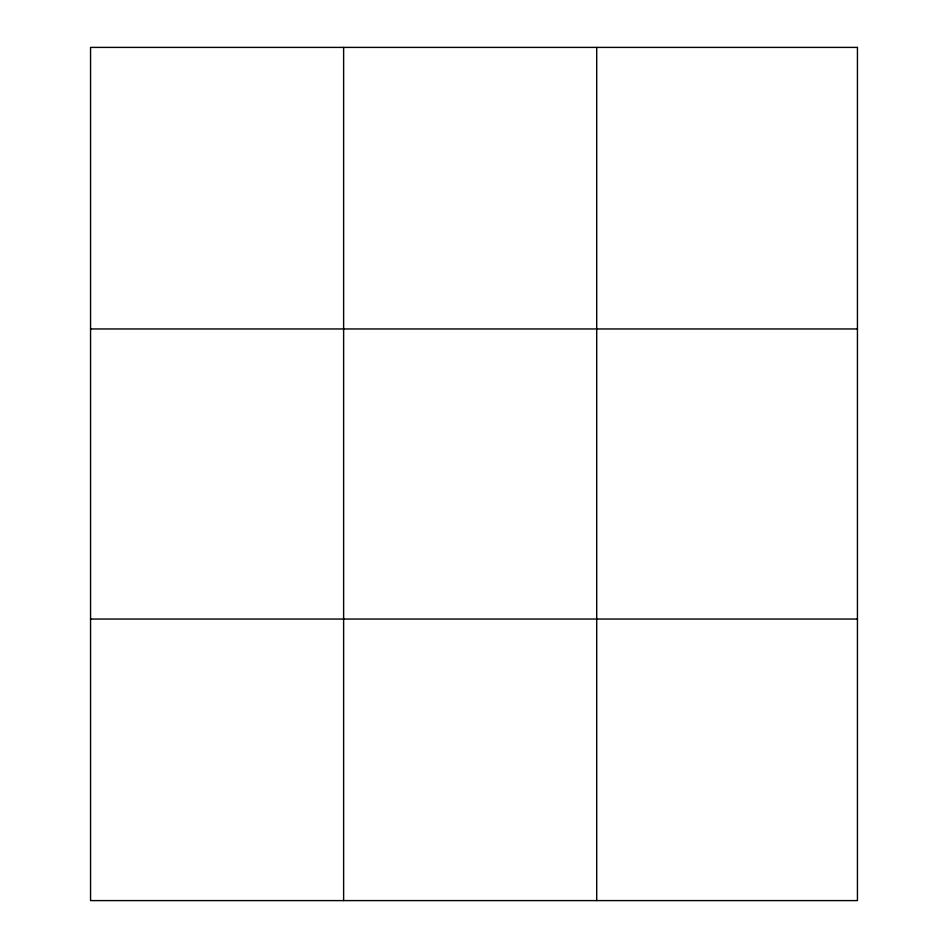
<?xml version="1.0" encoding="UTF-8"?>
<svg xmlns="http://www.w3.org/2000/svg" width="948" height="948" viewBox="0 0 948 948"><rect width="100%" height="100%" fill="white"/><g stroke="black" fill="none" stroke-linecap="round" stroke-linejoin="round"><path stroke-width="1.42" d="M343.626 900.6L343.626 47.4M596.707 900.6L596.707 47.4M90.558 328.956L857.442 328.956M90.558 619.044L857.442 619.044M857.442 47.4L857.442 900.6L90.558 900.6L90.558 47.4L857.442 47.4"/></g></svg>
